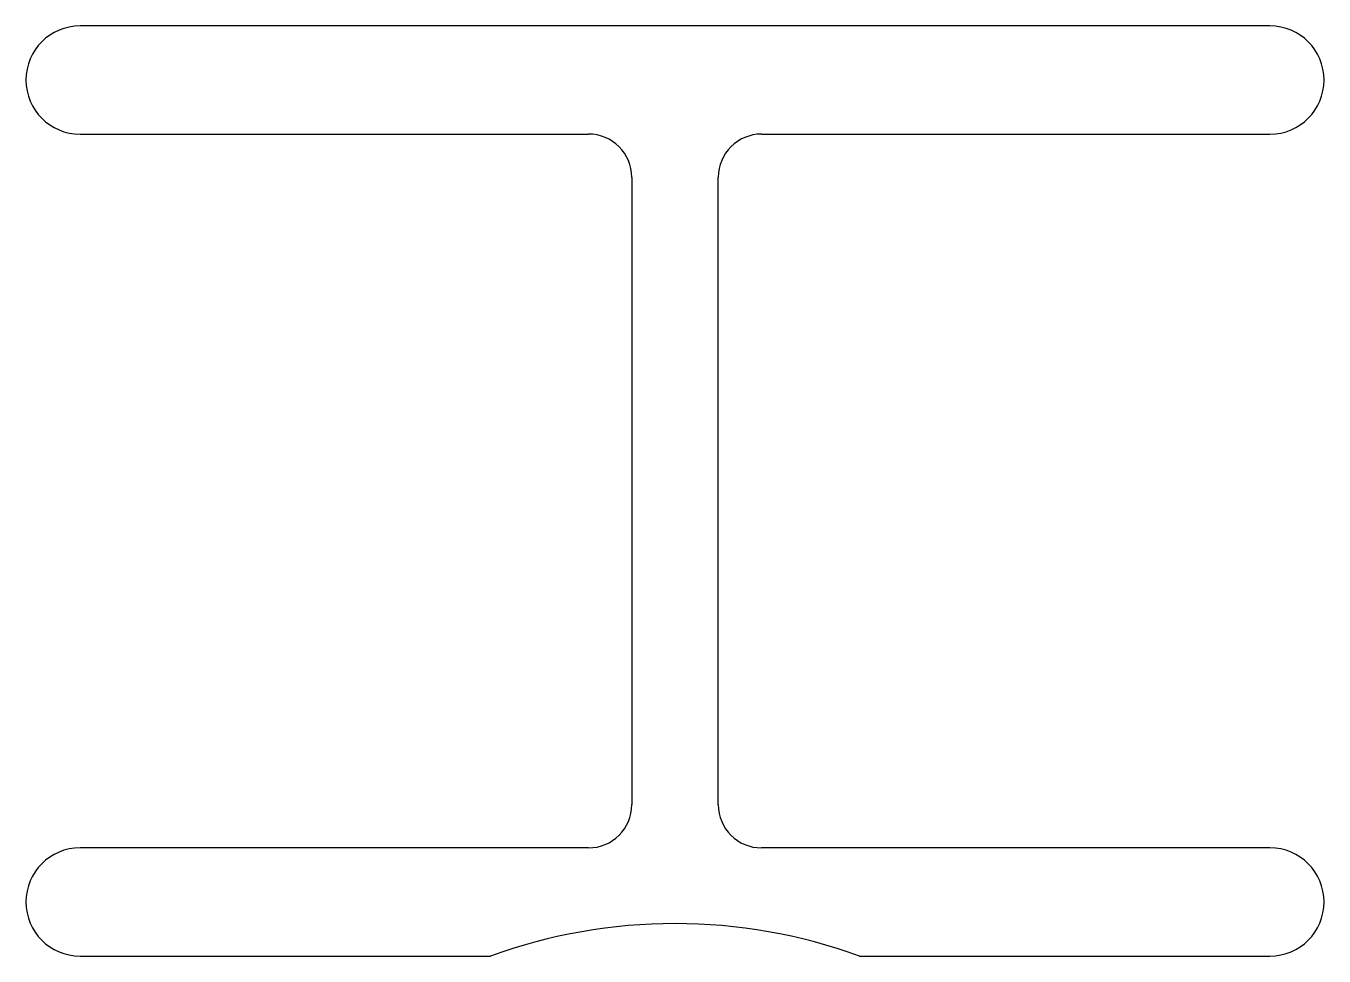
# Model space of a CAD drawing. Extents: x 721.1 to 781.1, y 612.4 to 655.4.
import ezdxf

# ---------------------------------------------------------------- set-up
doc = ezdxf.new("R2010")
doc.units = 0
doc.layers.get('0').update_dxf_attribs({"linetype": 'CONTINUOUS'})

msp = doc.modelspace()

# ---------------------------------------------------------------- linework, layer by layer
for p, q in [((778.608, 655.439), (723.608, 655.439)), ((723.608, 650.439), (747.108, 650.439)), ((755.108, 650.439), (778.608, 650.439)), ((749.108, 648.439), (749.108, 619.439)), ((753.108, 619.439), (753.108, 648.439)), ((747.108, 617.439), (723.608, 617.439)), ((778.608, 617.439), (755.108, 617.439)), ((723.608, 612.439), (742.578, 612.439)), ((759.637, 612.439), (778.608, 612.439))]:
    msp.add_line(p, q)
for centre, radius, start, end in [((723.608, 652.939), 2.5, 90, 270), ((778.608, 652.939), 2.5, 270, 90), ((747.108, 648.439), 2, 0, 90), ((755.108, 648.439), 2, 90, 180), ((747.108, 619.439), 2, 270, 0), ((755.108, 619.439), 2, 180, 270), ((723.608, 614.939), 2.5, 90, 270), ((778.608, 614.939), 2.5, 270, 90), ((751.108, 588.939), 25, 70.05156, 109.94844)]:
    msp.add_arc(centre, radius, start, end)

doc.saveas('drawing.dxf')
